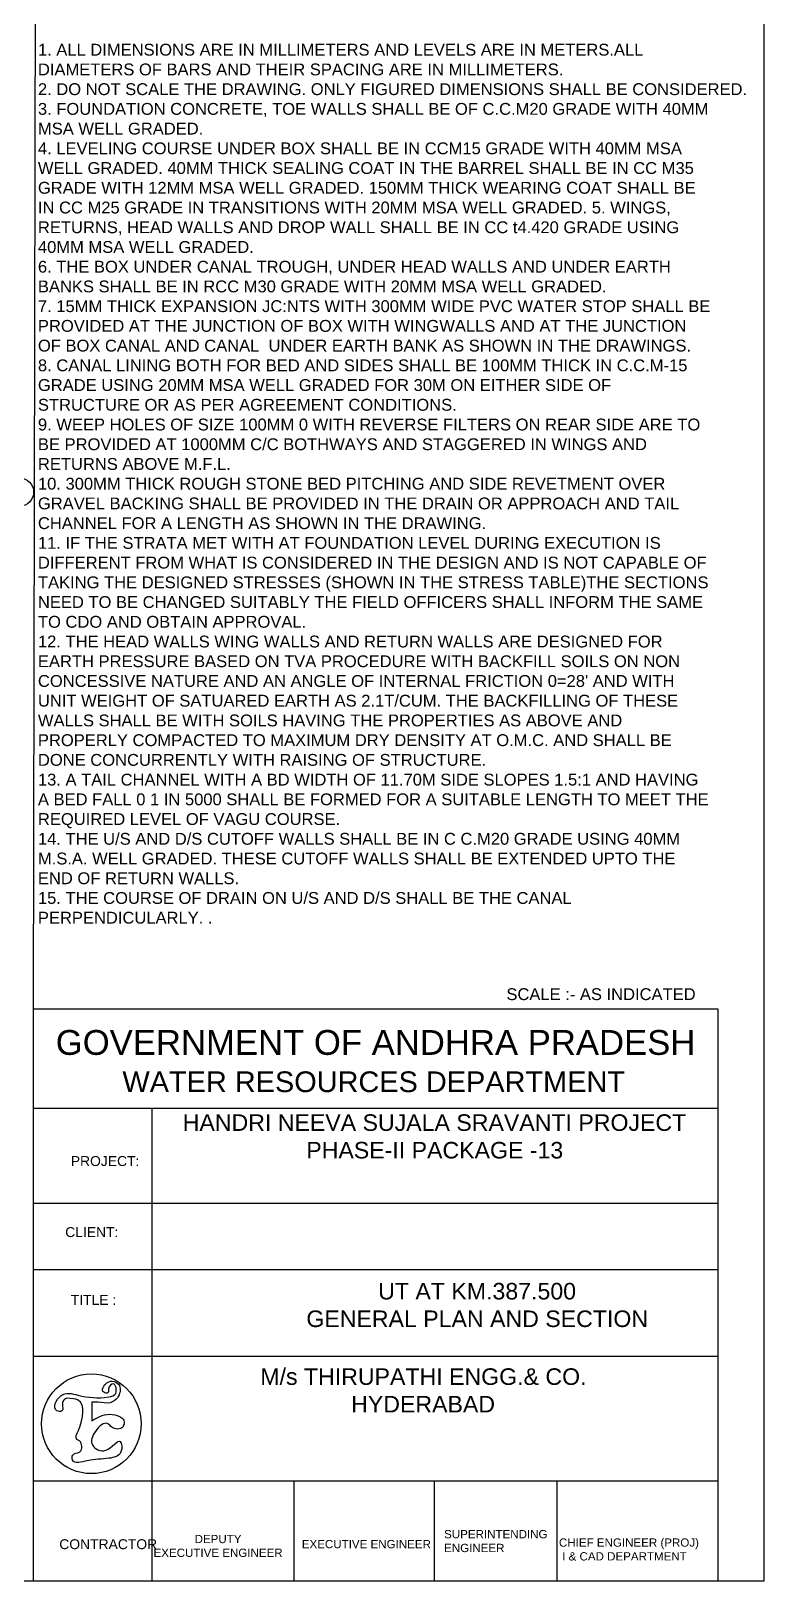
# Model space of a CAD drawing. Header units: millimetres. Extents: x 168 to 8213, y 187 to 4657.
# Drawn here: x 6850 to 8213, y 187 to 3069 of the extents above; entities that cross this region are included whole.
import ezdxf

# ---------------------------------------------------------------- set-up
doc = ezdxf.new("R2010")
doc.units = ezdxf.units.MM
doc.header["$MEASUREMENT"] = 0
doc.layers.add('DIMENSIONS', color=7, linetype='Continuous')
doc.layers.add('TEXT', color=7, linetype='Continuous')
doc.styles.get("Standard").update_dxf_attribs({"font": 'arial.ttf', "height": 12})

msp = doc.modelspace()

# ---------------------------------------------------------------- linework, layer by layer
at = {"layer": 'DIMENSIONS'}
msp.add_lwpolyline([(168.4, 4657.4), (8212.6, 4657.4), (8212.6, 187.3), (168.4, 187.3)], close=True, dxfattribs=at)
at = {"layer": 'DIMENSIONS', "color": 0}
msp.add_lwpolyline([(6854.7, 1250.9), (6858.6, 3142.4)], dxfattribs=at)
msp.add_circle((6828.8, 2211.7), 26.2, dxfattribs=at)
at = {"layer": 'TEXT', "color": 0}
msp.add_lwpolyline([(6854.7, 1250.9), (8126.9, 1250.9), (8126.9, 187.3), (6854.7, 187.3)], close=True, dxfattribs=at)
for points in [[(6854.7, 1066.2), (8126.9, 1066.2)], [(7074.9, 1066.2), (7074.9, 187.3)], [(6854.7, 889.9), (8126.9, 889.9)], [(6854.7, 766.7), (8126.9, 766.7)], [(6854.7, 605.5), (8126.9, 605.5)], [(6963.4, 519.8), (6963.4, 485.2)], [(6854.7, 373.7), (8126.9, 373.7)], [(7338.4, 373.7), (7338.4, 187.3)], [(7600, 187.3), (7600, 373.7)], [(7827.6, 373.7), (7827.6, 187.3)]]:
    msp.add_lwpolyline(points, dxfattribs=at)
msp.add_circle((6962.4, 479.6), 92.6, dxfattribs=at)
for points in [[(6916.8, 527.2), (6909, 521.2), (6907.6, 503.5), (6898.1, 504), (6905.4, 531.6), (6937.3, 532.8), (6994.6, 529.7), (7007.5, 536.2), (7003.1, 554.1), (6994.4, 544.6), (6993.4, 537.6), (6985.2, 538.1), (6991.3, 556), (7004.6, 558.3), (7014.4, 550.5), (7010.6, 528), (6997.3, 518.8), (6975.1, 519.6), (6963.4, 519.8)], [(6963.4, 485.2), (6977.9, 493.3), (7014.7, 493.3), (7022.6, 486.1), (7020.6, 473.5), (7000.1, 473.5), (6993.1, 479.7), (6969.8, 465.5), (6964.4, 440.3), (6989.4, 430.4), (7015.9, 446.9), (7017.4, 427.5), (6995, 415.5), (6954.8, 410.8), (6927.2, 412.3), (6927.7, 421.5), (6940.7, 427.5), (6940.1, 448), (6935.6, 450.7), (6938.1, 467.4), (6937.7, 523.3), (6916.8, 527.2)]]:
    msp.add_spline(points, degree=3, dxfattribs=at)

# ---------------------------------------------------------------- texts
msp.add_text('SCALE :- AS INDICATED ', height=22, dxfattribs=at).set_placement((7733.8, 1267.3))
at = {"layer": 'TEXT', "color": 0, "attachment_point": 1}
for s, insert, char_height, width in [("1. ALL DIMENSIONS ARE IN MILLIMETERS AND LEVELS ARE IN METERS.ALL DIAMETERS OF BARS AND THEIR SPACING ARE IN MILLIMETERS. \\P2. DO NOT SCALE THE DRAWING. ONLY FIGURED DIMENSIONS SHALL BE CONSIDERED. \\P3. FOUNDATION CONCRETE, TOE WALLS SHALL BE OF C.C.M20 GRADE WITH 40MM MSA WELL GRADED. \\P4. LEVELING COURSE UNDER BOX SHALL BE IN CCM15 GRADE WITH 40MM MSA WELL GRADED. 40MM THICK SEALING COAT IN THE BARREL SHALL BE IN CC M35 GRADE WITH 12MM MSA WELL GRADED. 150MM THICK WEARING COAT SHALL BE IN CC M25 GRADE IN TRANSITIONS WITH 20MM MSA WELL GRADED. 5. WINGS, RETURNS, HEAD WALLS AND DROP WALL SHALL BE IN CC t4.420 GRADE USING 40MM MSA WELL GRADED. \\P6. THE BOX UNDER CANAL TROUGH, UNDER HEAD WALLS AND UNDER EARTH BANKS SHALL BE IN RCC M30 GRADE WITH 20MM MSA WELL GRADED. \\P7. 15MM THICK EXPANSION JC:NTS WITH 300MM WIDE PVC WATER STOP SHALL BE PROVIDED AT THE JUNCTION OF BOX WITH WINGWALLS AND AT THE JUNCTION OF BOX CANAL AND CANAL  UNDER EARTH BANK AS SHOWN IN THE DRAWINGS. \\P8. CANAL LINING BOTH FOR BED AND SIDES SHALL BE 100MM THICK IN C.C.M-15 GRADE USING 20MM MSA WELL GRADED FOR 30M ON EITHER SIDE OF STRUCTURE OR AS PER AGREEMENT CONDITIONS. \\P9. WEEP HOLES OF SIZE 100MM 0 WITH REVERSE FILTERS ON REAR SIDE ARE TO BE PROVIDED AT 1000MM C/C BOTHWAYS AND STAGGERED IN WINGS AND RETURNS ABOVE M.F.L. \\P10. 300MM THICK ROUGH STONE BED PITCHING AND SIDE REVETMENT OVER GRAVEL BACKING SHALL BE PROVIDED IN THE DRAIN OR APPROACH AND TAIL CHANNEL FOR A LENGTH AS SHOWN IN THE DRAWING. \\P11. IF THE STRATA MET WITH AT FOUNDATION LEVEL DURING EXECUTION IS DIFFERENT FROM WHAT IS CONSIDERED IN THE DESIGN AND IS NOT CAPABLE OF TAKING THE DESIGNED STRESSES (SHOWN IN THE STRESS TABLE)THE SECTIONS NEED TO BE CHANGED SUITABLY THE FIELD OFFICERS SHALL INFORM THE SAME TO CDO AND OBTAIN APPROVAL. \\P12. THE HEAD WALLS WING WALLS AND RETURN WALLS ARE DESIGNED FOR EARTH PRESSURE BASED ON TVA PROCEDURE WITH BACKFILL SOILS ON NON CONCESSIVE NATURE AND AN ANGLE OF INTERNAL FRICTION 0=28' AND WITH UNIT WEIGHT OF SATUARED EARTH AS 2.1T/CUM. THE BACKFILLING OF THESE WALLS SHALL BE WITH SOILS HAVING THE PROPERTIES AS ABOVE AND PROPERLY COMPACTED TO MAXIMUM DRY DENSITY AT O.M.C. AND SHALL BE DONE CONCURRENTLY WITH RAISING OF STRUCTURE. \\P13. A TAIL CHANNEL WITH A BD WIDTH OF 11.70M SIDE SLOPES 1.5:1 AND HAVING A BED FALL 0 1 IN 5000 SHALL BE FORMED FOR A SUITABLE LENGTH TO MEET THE REQUIRED LEVEL OF VAGU COURSE. \\P14. THE U/S AND D/S CUTOFF WALLS SHALL BE IN C C.M20 GRADE USING 40MM M.S.A. WELL GRADED. THESE CUTOFF WALLS SHALL BE EXTENDED UPTO THE END OF RETURN WALLS. \\P15. THE COURSE OF DRAIN ON U/S AND D/S SHALL BE THE CANAL PERPENDICULARLY. . ", (6863, 3045.1), 22, 1249.866), ('\\pi24.894;{\\H1.5x;GOVERNMENT OF ANDHRA PRADESH}  \\P\\pi148.9;{\\H1.25x;WATER RESOURCES DEPARTMENT }', (6871.2, 1211.6), 30.762, 1230.225), ('\\pi2.1508;HANDRI NEEVA SUJALA SRAVANTI PROJECT \\P\\pi231.84;PHASE-II PACKAGE -13', (7130, 1054.9), 30.762, 936.065), ('PROJECT:', (6924.1, 977.3), 18.46, 189.344), ('CLIENT:', (6913.7, 845.2), 18.46, 189.344), ('\\pi194.87;UT AT KM.387.500\\P\\pi61.366;GENERAL PLAN AND SECTION ', (7300.6, 741.5), 30.762, 752.125), ('TITLE :', (6924.1, 719.1), 18.46, 189.344), ('\\pi3.4622;M/s THIRUPATHI ENGG.& CO. \\P\\pi172.36;HYDERABAD    ', (7272.9, 582.7), 30.762, 606.438), ('CONTRACTOR ', (6902.7, 265), 18.457, 189.344), ('\\pi137.24;DEPUTY \\P\\pi60.893;EXECUTIVE ENGINEER ', (7017, 273.1), 15.381, 359.8), ('EXECUTIVE ENGINEER', (7353.5, 263.6), 15.381, 239.867), ('SUPERINTENDING \\PENGINEER ', (7618, 282.1), 15.381, 191.018), ('CHIEF ENGINEER (PROJ)\\P I & CAD DEPARTMENT ', (7831.5, 266.5), 15.381, 259.623)]:
    msp.add_mtext(s, dxfattribs=dict(at, insert=insert, char_height=char_height, width=width))

doc.saveas('drawing.dxf')
